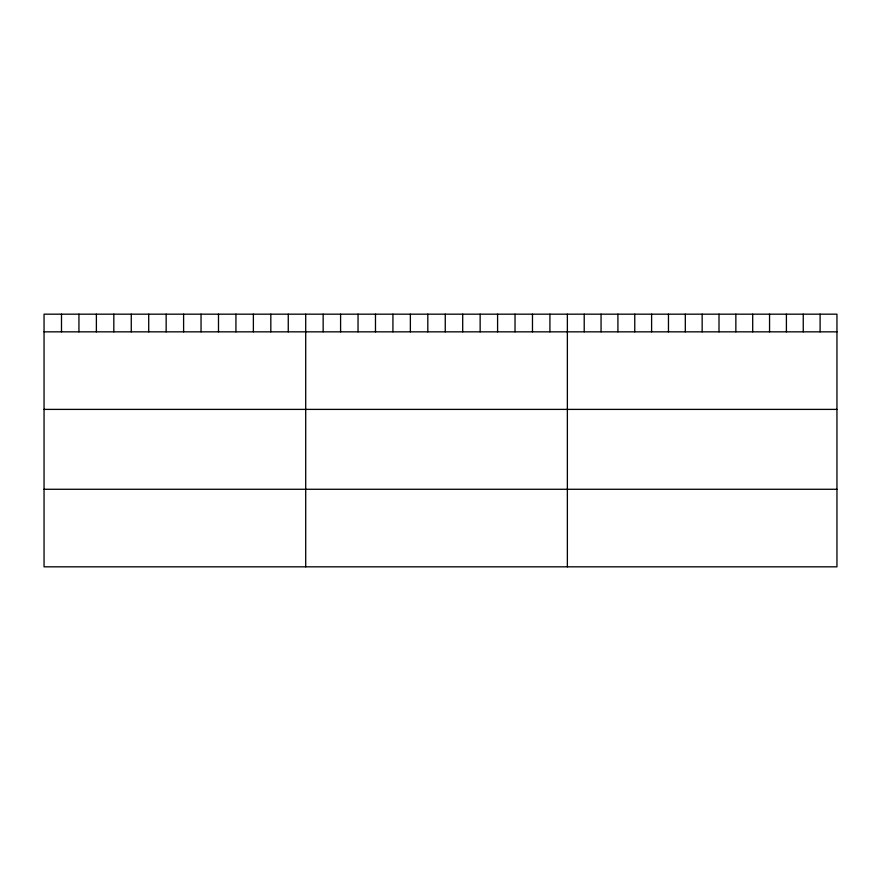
<?xml version="1.0" encoding="UTF-8"?>
<svg xmlns="http://www.w3.org/2000/svg" width="881" height="881" viewBox="0 0 881 881"><rect width="100%" height="100%" fill="white"/><g stroke="black" fill="none" stroke-linecap="round" stroke-linejoin="round"><path stroke-width="1.32" d="M836.95 331.84L836.95 566.824L44.05 566.824L44.05 314.176L836.95 314.176L836.95 331.84L44.05 331.84M44.05 409.39L836.95 409.39M44.05 489.274L836.95 489.274M820.101 314.176L820.101 331.84M803.252 314.176L803.252 331.84M786.403 314.176L786.403 331.84M769.553 314.176L769.553 331.84M752.704 314.176L752.704 331.84M735.855 314.176L735.855 331.84M719.006 314.176L719.006 331.84M702.157 314.176L702.157 331.84M685.308 314.176L685.308 331.84M668.459 314.176L668.459 331.84M651.61 314.176L651.61 331.84M634.76 314.176L634.76 331.84M617.911 314.176L617.911 331.84M601.062 314.176L601.062 331.84M584.213 314.176L584.213 331.84M567.364 314.176L567.364 566.824M549.92 314.176L549.92 331.84M532.476 314.176L532.476 331.84M515.033 314.176L515.033 331.84M497.589 314.176L497.589 331.84M480.145 314.176L480.145 331.84M462.701 314.176L462.701 331.84M445.257 314.176L445.257 331.84M427.814 314.176L427.814 331.84M410.37 314.176L410.37 331.84M392.926 314.176L392.926 331.84M375.482 314.176L375.482 331.84M358.038 314.176L358.038 331.84M340.595 314.176L340.595 331.84M323.151 314.176L323.151 331.84M305.707 314.176L305.707 566.824M288.263 314.176L288.263 331.84M270.819 314.176L270.819 331.84M253.376 314.176L253.376 331.84M235.932 314.176L235.932 331.84M218.488 314.176L218.488 331.84M201.044 314.176L201.044 331.84M183.6 314.176L183.6 331.84M166.157 314.176L166.157 331.84M148.713 314.176L148.713 331.84M131.269 314.176L131.269 331.84M113.825 314.176L113.825 331.84M96.381 314.176L96.381 331.84M78.938 314.176L78.938 331.84M61.494 314.176L61.494 331.84"/></g></svg>
